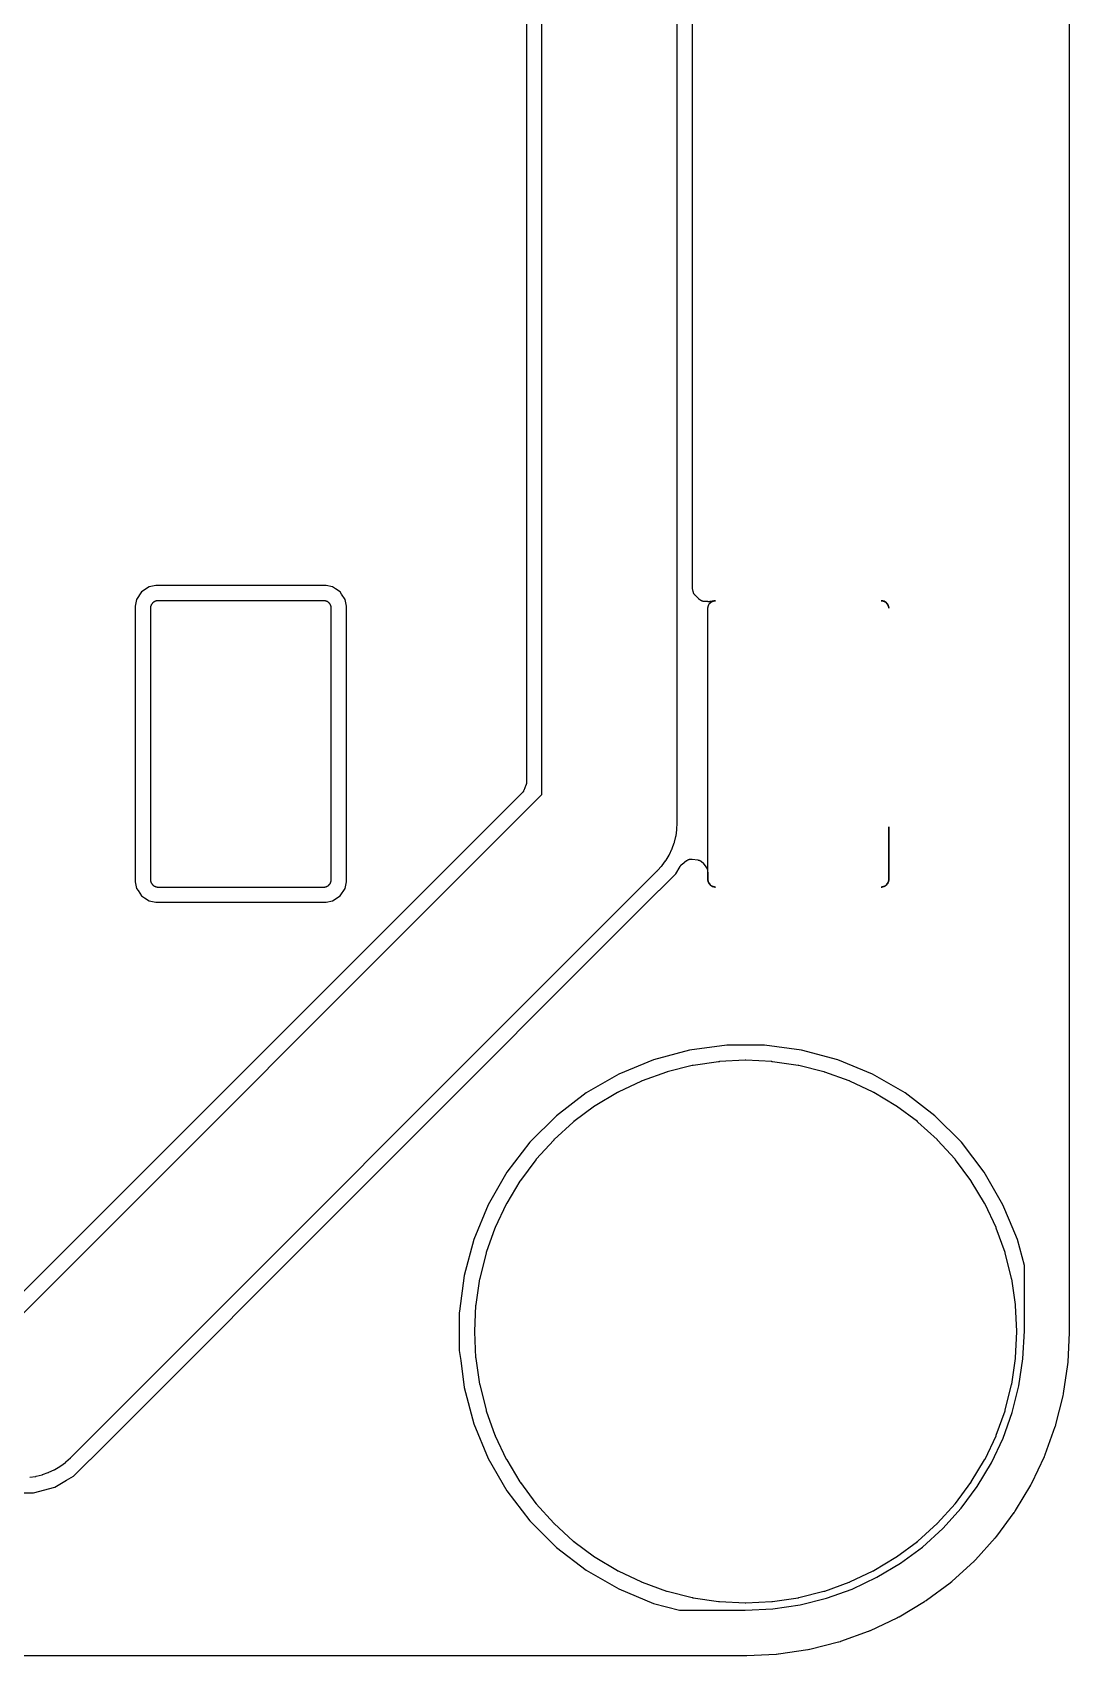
# Model space of a CAD drawing. Header units: metres. Extents: x 95.8 to 136.2, y -96.2 to -61.8.
# Drawn here: x 129.27 to 136.15, y -96.15 to -85.38 of the extents above; entities that cross this region are included whole.
import ezdxf

# ---------------------------------------------------------------- set-up
doc = ezdxf.new("R2010")
doc.units = ezdxf.units.M

msp = doc.modelspace()

# ---------------------------------------------------------------- linework, layer by layer
for points in [[(98, -96.15), (134, -96.15), (134.001, -96.15), (134.002, -96.15), (134.004, -96.15), (134.005, -96.15), (134.006, -96.15), (134.007, -96.15), (134.203, -96.14), (134.205, -96.14), (134.206, -96.14), (134.216, -96.139), (134.217, -96.139), (134.218, -96.139), (134.412, -96.11), (134.413, -96.11), (134.415, -96.11), (134.424, -96.108), (134.425, -96.107), (134.427, -96.107), (134.617, -96.059), (134.618, -96.059), (134.619, -96.059), (134.629, -96.056), (134.63, -96.056), (134.631, -96.055), (134.631, -96.055), (134.816, -95.989), (134.817, -95.989), (134.818, -95.988), (134.827, -95.984), (134.828, -95.984), (134.83, -95.983), (135.007, -95.899), (135.008, -95.899), (135.009, -95.898), (135.018, -95.894), (135.019, -95.893), (135.02, -95.893), (135.188, -95.792), (135.189, -95.791), (135.19, -95.79), (135.199, -95.785), (135.2, -95.784), (135.201, -95.783), (135.358, -95.667), (135.359, -95.666), (135.36, -95.665), (135.368, -95.659), (135.369, -95.658), (135.37, -95.657), (135.515, -95.525), (135.516, -95.525), (135.517, -95.524), (135.524, -95.517), (135.525, -95.516), (135.525, -95.515), (135.657, -95.37), (135.658, -95.369), (135.659, -95.368), (135.665, -95.36), (135.666, -95.359), (135.667, -95.358), (135.783, -95.201), (135.784, -95.2), (135.785, -95.199), (135.79, -95.19), (135.791, -95.189), (135.792, -95.188), (135.893, -95.02), (135.893, -95.019), (135.894, -95.018), (135.898, -95.009), (135.899, -95.008), (135.899, -95.007), (135.899, -95.007), (135.983, -94.83), (135.984, -94.828), (135.984, -94.827), (135.988, -94.818), (135.989, -94.817), (135.989, -94.816), (136.055, -94.631), (136.056, -94.63), (136.056, -94.629), (136.059, -94.619), (136.059, -94.618), (136.059, -94.617), (136.107, -94.427), (136.107, -94.425), (136.108, -94.424), (136.11, -94.415), (136.11, -94.414), (136.11, -94.413), (136.11, -94.412), (136.11, -94.412), (136.139, -94.218), (136.139, -94.217), (136.139, -94.216), (136.14, -94.206), (136.14, -94.205), (136.14, -94.203), (136.15, -94.007), (136.15, -94.006), (136.15, -94.005), (136.15, -94.004), (136.15, -94.002), (136.15, -94.001), (136.15, -94), (136.15, -64)], [(132.646, -82.296), (132.646, -90.438), (129.015, -94.069), (121.969, -94.069)], [(132.545, -82.379), (132.545, -90.355), (132.545, -90.357), (132.545, -90.358), (132.545, -90.359), (132.545, -90.36), (132.545, -90.362), (132.545, -90.363), (132.545, -90.364), (132.545, -90.365), (132.544, -90.366), (132.544, -90.368), (132.544, -90.369), (132.543, -90.37), (132.543, -90.371), (132.543, -90.372), (132.542, -90.373), (132.542, -90.375), (132.527, -90.409), (132.527, -90.41), (132.526, -90.411), (132.526, -90.413), (132.525, -90.414), (132.525, -90.415), (132.524, -90.416), (132.523, -90.417), (132.523, -90.418), (132.522, -90.419), (132.521, -90.42), (132.521, -90.421), (132.52, -90.422), (132.519, -90.423), (132.518, -90.424), (132.517, -90.425), (132.517, -90.425), (129.203, -93.739)], [(129.248, -94.967), (129.287, -94.961), (129.288, -94.961), (129.289, -94.961), (129.29, -94.96), (129.292, -94.96), (129.33, -94.95), (129.331, -94.95), (129.332, -94.95), (129.333, -94.949), (129.334, -94.949), (129.371, -94.936), (129.373, -94.935), (129.374, -94.935), (129.375, -94.934), (129.376, -94.934), (129.411, -94.917), (129.413, -94.917), (129.414, -94.916), (129.415, -94.915), (129.416, -94.915), (129.449, -94.895), (129.451, -94.894), (129.452, -94.893), (129.453, -94.893), (129.454, -94.892), (129.485, -94.869), (129.486, -94.868), (129.487, -94.867), (129.488, -94.866), (129.489, -94.865), (129.518, -94.839), (129.519, -94.838), (129.52, -94.837), (133.414, -90.943), (133.415, -90.942), (133.416, -90.941), (133.442, -90.912), (133.443, -90.911), (133.444, -90.91), (133.445, -90.909), (133.446, -90.908), (133.469, -90.877), (133.47, -90.876), (133.47, -90.875), (133.471, -90.874), (133.472, -90.872), (133.492, -90.839), (133.492, -90.838), (133.493, -90.837), (133.494, -90.836), (133.494, -90.834), (133.511, -90.799), (133.511, -90.798), (133.512, -90.797), (133.512, -90.796), (133.513, -90.794), (133.526, -90.757), (133.526, -90.756), (133.527, -90.755), (133.527, -90.754), (133.527, -90.753), (133.537, -90.715), (133.537, -90.713), (133.538, -90.712), (133.538, -90.711), (133.538, -90.71), (133.544, -90.671), (133.544, -90.67), (133.544, -90.669), (133.544, -90.667), (133.544, -90.666), (133.546, -90.627), (133.546, -90.626), (133.546, -90.624), (133.546, -82.482)], [(129.119, -95.07), (129.274, -95.07), (129.414, -95.032), (129.492, -94.987), (129.539, -94.96), (129.647, -94.852), (129.647, -94.852), (129.651, -94.848), (129.651, -94.848), (133.425, -91.074), (133.429, -91.07), (133.537, -90.962), (133.565, -90.913), (133.566, -90.912), (133.567, -90.911), (133.567, -90.91), (133.568, -90.909), (133.569, -90.908), (133.569, -90.907), (133.57, -90.906), (133.571, -90.905), (133.572, -90.904), (133.573, -90.903), (133.574, -90.902), (133.574, -90.901), (133.575, -90.9), (133.576, -90.9), (133.577, -90.899), (133.578, -90.898), (133.608, -90.875), (133.609, -90.874), (133.61, -90.874), (133.611, -90.873), (133.612, -90.872), (133.613, -90.872), (133.614, -90.871), (133.615, -90.871), (133.616, -90.87), (133.617, -90.869), (133.618, -90.869), (133.62, -90.868), (133.621, -90.868), (133.622, -90.868), (133.623, -90.867), (133.624, -90.867), (133.625, -90.867), (133.627, -90.866), (133.628, -90.866), (133.629, -90.866), (133.63, -90.865), (133.631, -90.865), (133.633, -90.865), (133.634, -90.865), (133.635, -90.865), (133.636, -90.865), (133.637, -90.865), (133.639, -90.865), (133.64, -90.865), (133.641, -90.865), (133.642, -90.865), (133.644, -90.865), (133.645, -90.865), (133.682, -90.87), (133.683, -90.87), (133.684, -90.871), (133.686, -90.871), (133.687, -90.871), (133.688, -90.871), (133.689, -90.872), (133.69, -90.872), (133.692, -90.872), (133.693, -90.873), (133.694, -90.873), (133.695, -90.874), (133.696, -90.874), (133.697, -90.875), (133.698, -90.875), (133.699, -90.876), (133.7, -90.876), (133.702, -90.877), (133.703, -90.878), (133.704, -90.878), (133.705, -90.879), (133.706, -90.88), (133.707, -90.881), (133.708, -90.881), (133.708, -90.882), (133.709, -90.883), (133.71, -90.884), (133.711, -90.885), (133.712, -90.886), (133.713, -90.886), (133.714, -90.887), (133.714, -90.888), (133.715, -90.889), (133.738, -90.919), (133.739, -90.92), (133.739, -90.921), (133.74, -90.922), (133.741, -90.923), (133.741, -90.924), (133.742, -90.925), (133.743, -90.926), (133.743, -90.927), (133.744, -90.929), (133.744, -90.93), (133.745, -90.931), (133.745, -90.932), (133.746, -90.933), (133.746, -90.934), (133.746, -90.936), (133.747, -90.937), (133.747, -90.938), (133.747, -90.939), (133.748, -90.94), (133.748, -90.942), (133.748, -90.943), (133.75, -90.956), (133.75, -90.957), (133.75, -90.958), (133.75, -90.96), (133.75, -90.961), (133.75, -90.962), (133.75, -91.005), (133.751, -91.01), (133.751, -91.009), (133.751, -91.007), (133.75, -91.006), (133.75, -91.005), (133.75, -91.004), (133.75, -91.002), (133.75, -91.001), (133.75, -91), (133.75, -89.2), (133.75, -89.199), (133.75, -89.198), (133.75, -89.196), (133.75, -89.195), (133.75, -89.194), (133.751, -89.193), (133.751, -89.191), (133.751, -89.19), (133.751, -89.189), (133.751, -89.188), (133.752, -89.187), (133.752, -89.185), (133.753, -89.184), (133.753, -89.183), (133.753, -89.182), (133.754, -89.181), (133.754, -89.18), (133.755, -89.179), (133.755, -89.178), (133.756, -89.176), (133.756, -89.175), (133.757, -89.174), (133.758, -89.173), (133.758, -89.172), (133.759, -89.171), (133.76, -89.17), (133.761, -89.169), (133.761, -89.168), (133.762, -89.167), (133.763, -89.166), (133.764, -89.166), (133.765, -89.165), (133.766, -89.164), (133.766, -89.163), (133.767, -89.162), (133.768, -89.161), (133.769, -89.161), (133.77, -89.16), (133.771, -89.159), (133.772, -89.158), (133.773, -89.158), (133.774, -89.157), (133.775, -89.157), (133.776, -89.156), (133.778, -89.155), (133.779, -89.155), (133.78, -89.154), (133.781, -89.154), (133.782, -89.153), (133.783, -89.153), (133.784, -89.153), (133.785, -89.152), (133.787, -89.152), (133.788, -89.151), (133.789, -89.151), (133.79, -89.151), (133.766, -89.156), (133.765, -89.156), (133.764, -89.156), (133.762, -89.156), (133.761, -89.157), (133.76, -89.157), (133.759, -89.157), (133.757, -89.157), (133.756, -89.157), (133.755, -89.157), (133.754, -89.157), (133.753, -89.157), (133.751, -89.157), (133.75, -89.156), (133.749, -89.156), (133.748, -89.156), (133.746, -89.156), (133.745, -89.156), (133.744, -89.155), (133.743, -89.155), (133.742, -89.155), (133.741, -89.154), (133.727, -89.154), (133.726, -89.154), (133.724, -89.154), (133.723, -89.154), (133.722, -89.154), (133.721, -89.154), (133.719, -89.154), (133.718, -89.154), (133.717, -89.153), (133.716, -89.153), (133.715, -89.153), (133.713, -89.153), (133.712, -89.152), (133.711, -89.152), (133.71, -89.152), (133.709, -89.151), (133.708, -89.151), (133.706, -89.15), (133.705, -89.15), (133.704, -89.149), (133.703, -89.149), (133.702, -89.148), (133.701, -89.147), (133.7, -89.147), (133.699, -89.146), (133.698, -89.145), (133.697, -89.145), (133.696, -89.144), (133.695, -89.143), (133.694, -89.142), (133.693, -89.141), (133.692, -89.141), (133.691, -89.14), (133.665, -89.113), (133.664, -89.112), (133.663, -89.111), (133.662, -89.111), (133.662, -89.11), (133.661, -89.109), (133.66, -89.108), (133.659, -89.107), (133.659, -89.106), (133.658, -89.105), (133.657, -89.104), (133.657, -89.103), (133.656, -89.101), (133.656, -89.1), (133.655, -89.099), (133.655, -89.098), (133.654, -89.097), (133.654, -89.096), (133.653, -89.095), (133.653, -89.094), (133.652, -89.092), (133.652, -89.091), (133.652, -89.09), (133.651, -89.089), (133.651, -89.088), (133.647, -89.069), (133.647, -89.068), (133.647, -89.067), (133.647, -89.065), (133.647, -89.064), (133.647, -89.063), (133.647, -89.062), (133.647, -89.06), (133.647, -89.059), (133.647, -85.044)], [(129.949, -89.185), (129.949, -91.015), (129.958, -91.059), (129.967, -91.072), (129.991, -91.109), (130.01, -91.121), (130.041, -91.142), (130.085, -91.151), (131.215, -91.151), (131.259, -91.142), (131.309, -91.109), (131.342, -91.059), (131.351, -91.015), (131.351, -89.185), (131.342, -89.141), (131.318, -89.106), (131.309, -89.091), (131.277, -89.07), (131.259, -89.058), (131.215, -89.049), (130.085, -89.049), (130.041, -89.058), (129.991, -89.091), (129.958, -89.141), (129.949, -89.185)], [(130.1, -91.05), (131.2, -91.05), (131.201, -91.05), (131.202, -91.05), (131.204, -91.05), (131.205, -91.05), (131.206, -91.05), (131.207, -91.049), (131.209, -91.049), (131.21, -91.049), (131.211, -91.049), (131.212, -91.049), (131.213, -91.048), (131.215, -91.048), (131.216, -91.047), (131.217, -91.047), (131.218, -91.047), (131.219, -91.046), (131.22, -91.046), (131.221, -91.045), (131.222, -91.045), (131.224, -91.044), (131.225, -91.044), (131.226, -91.043), (131.227, -91.042), (131.228, -91.042), (131.229, -91.041), (131.23, -91.04), (131.231, -91.039), (131.232, -91.039), (131.233, -91.038), (131.234, -91.037), (131.234, -91.036), (131.235, -91.035), (131.236, -91.034), (131.237, -91.034), (131.238, -91.033), (131.239, -91.032), (131.239, -91.031), (131.24, -91.03), (131.241, -91.029), (131.242, -91.028), (131.242, -91.027), (131.243, -91.026), (131.244, -91.025), (131.244, -91.024), (131.245, -91.022), (131.245, -91.021), (131.246, -91.02), (131.246, -91.019), (131.247, -91.018), (131.247, -91.017), (131.247, -91.016), (131.248, -91.015), (131.248, -91.013), (131.249, -91.012), (131.249, -91.011), (131.249, -91.01), (131.249, -91.009), (131.249, -91.007), (131.25, -91.006), (131.25, -91.005), (131.25, -91.004), (131.25, -91.002), (131.25, -91.001), (131.25, -91), (131.25, -89.2), (131.25, -89.199), (131.25, -89.198), (131.25, -89.196), (131.25, -89.195), (131.25, -89.194), (131.249, -89.193), (131.249, -89.191), (131.249, -89.19), (131.249, -89.189), (131.249, -89.188), (131.248, -89.187), (131.248, -89.185), (131.247, -89.184), (131.247, -89.183), (131.247, -89.182), (131.246, -89.181), (131.246, -89.18), (131.245, -89.179), (131.245, -89.178), (131.244, -89.176), (131.244, -89.175), (131.243, -89.174), (131.242, -89.173), (131.242, -89.172), (131.241, -89.171), (131.24, -89.17), (131.239, -89.169), (131.239, -89.168), (131.238, -89.167), (131.237, -89.166), (131.236, -89.166), (131.235, -89.165), (131.234, -89.164), (131.234, -89.163), (131.233, -89.162), (131.232, -89.161), (131.231, -89.161), (131.23, -89.16), (131.229, -89.159), (131.228, -89.158), (131.227, -89.158), (131.226, -89.157), (131.225, -89.157), (131.224, -89.156), (131.222, -89.155), (131.221, -89.155), (131.22, -89.154), (131.219, -89.154), (131.218, -89.153), (131.217, -89.153), (131.216, -89.153), (131.215, -89.152), (131.213, -89.152), (131.212, -89.151), (131.211, -89.151), (131.21, -89.151), (131.209, -89.151), (131.207, -89.151), (131.206, -89.15), (131.205, -89.15), (131.204, -89.15), (131.202, -89.15), (131.201, -89.15), (131.2, -89.15), (130.1, -89.15), (130.099, -89.15), (130.098, -89.15), (130.096, -89.15), (130.095, -89.15), (130.094, -89.15), (130.093, -89.151), (130.091, -89.151), (130.09, -89.151), (130.089, -89.151), (130.088, -89.151), (130.087, -89.152), (130.085, -89.152), (130.084, -89.153), (130.083, -89.153), (130.082, -89.153), (130.081, -89.154), (130.08, -89.154), (130.079, -89.155), (130.078, -89.155), (130.076, -89.156), (130.075, -89.157), (130.074, -89.157), (130.073, -89.158), (130.072, -89.158), (130.071, -89.159), (130.07, -89.16), (130.069, -89.161), (130.068, -89.161), (130.067, -89.162), (130.066, -89.163), (130.066, -89.164), (130.065, -89.165), (130.064, -89.166), (130.063, -89.166), (130.062, -89.167), (130.061, -89.168), (130.061, -89.169), (130.06, -89.17), (130.059, -89.171), (130.058, -89.172), (130.058, -89.173), (130.057, -89.174), (130.056, -89.175), (130.056, -89.176), (130.055, -89.178), (130.055, -89.179), (130.054, -89.18), (130.054, -89.181), (130.053, -89.182), (130.053, -89.183), (130.053, -89.184), (130.052, -89.185), (130.052, -89.187), (130.051, -89.188), (130.051, -89.189), (130.051, -89.19), (130.051, -89.191), (130.051, -89.193), (130.05, -89.194), (130.05, -89.195), (130.05, -89.196), (130.05, -89.198), (130.05, -89.199), (130.05, -89.2), (130.05, -91), (130.05, -91.001), (130.05, -91.002), (130.05, -91.004), (130.05, -91.005), (130.05, -91.006), (130.051, -91.007), (130.051, -91.009), (130.051, -91.01), (130.051, -91.011), (130.051, -91.012), (130.052, -91.013), (130.052, -91.015), (130.053, -91.016), (130.053, -91.017), (130.053, -91.018), (130.054, -91.019), (130.054, -91.02), (130.055, -91.021), (130.055, -91.022), (130.056, -91.024), (130.056, -91.025), (130.057, -91.026), (130.058, -91.027), (130.058, -91.028), (130.059, -91.029), (130.06, -91.03), (130.061, -91.031), (130.061, -91.032), (130.062, -91.033), (130.063, -91.034), (130.064, -91.034), (130.065, -91.035), (130.066, -91.036), (130.066, -91.037), (130.067, -91.038), (130.068, -91.039), (130.069, -91.039), (130.07, -91.04), (130.071, -91.041), (130.072, -91.042), (130.073, -91.042), (130.074, -91.043), (130.075, -91.044), (130.076, -91.044), (130.078, -91.045), (130.079, -91.045), (130.08, -91.046), (130.081, -91.046), (130.082, -91.047), (130.083, -91.047), (130.084, -91.047), (130.085, -91.048), (130.087, -91.048), (130.088, -91.049), (130.089, -91.049), (130.09, -91.049), (130.091, -91.049), (130.093, -91.049), (130.094, -91.05), (130.095, -91.05), (130.096, -91.05), (130.098, -91.05), (130.099, -91.05), (130.1, -91.05)], [(133.79, -89.151), (133.791, -89.151), (133.793, -89.151), (133.794, -89.15), (133.795, -89.15), (133.796, -89.15), (133.798, -89.15), (133.799, -89.15), (133.8, -89.15), (133.8, -89.15), (133.795, -89.15), (133.79, -89.151)], [(134.9, -89.15), (134.9, -89.15), (134.901, -89.15), (134.902, -89.15), (134.904, -89.15), (134.905, -89.15), (134.906, -89.15), (134.907, -89.151), (134.909, -89.151), (134.91, -89.151), (134.905, -89.15), (134.9, -89.15), (134.9, -89.15)], [(134.91, -89.151), (134.911, -89.151), (134.912, -89.151), (134.913, -89.152), (134.915, -89.152), (134.916, -89.153), (134.917, -89.153), (134.918, -89.153), (134.919, -89.154), (134.92, -89.154), (134.921, -89.155), (134.922, -89.155), (134.924, -89.156), (134.925, -89.157), (134.926, -89.157), (134.927, -89.158), (134.928, -89.158), (134.929, -89.159), (134.93, -89.16), (134.931, -89.161), (134.932, -89.161), (134.933, -89.162), (134.934, -89.163), (134.934, -89.164), (134.935, -89.165), (134.936, -89.166), (134.937, -89.166), (134.938, -89.167), (134.939, -89.168), (134.939, -89.169), (134.94, -89.17), (134.941, -89.171), (134.942, -89.172), (134.942, -89.173), (134.943, -89.174), (134.944, -89.175), (134.944, -89.176), (134.945, -89.178), (134.945, -89.179), (134.946, -89.18), (134.946, -89.181), (134.947, -89.182), (134.947, -89.183), (134.947, -89.184), (134.948, -89.185), (134.948, -89.187), (134.949, -89.188), (134.949, -89.189), (134.949, -89.19), (134.947, -89.18), (134.936, -89.164), (134.92, -89.153), (134.91, -89.151)], [(134.949, -89.19), (134.949, -89.191), (134.949, -89.193), (134.95, -89.194), (134.95, -89.195), (134.95, -89.196), (134.95, -89.198), (134.95, -89.199), (134.95, -89.2), (134.95, -89.195), (134.949, -89.19)], [(134.949, -91.01), (134.95, -91.005), (134.95, -90.65), (134.95, -90.65), (134.95, -91), (134.95, -91.001), (134.95, -91.002), (134.95, -91.004), (134.95, -91.005), (134.95, -91.006), (134.949, -91.007), (134.949, -91.009), (134.949, -91.01)], [(133.751, -91.01), (133.753, -91.02), (133.764, -91.036), (133.78, -91.047), (133.79, -91.049), (133.789, -91.049), (133.788, -91.049), (133.787, -91.048), (133.785, -91.048), (133.784, -91.047), (133.783, -91.047), (133.782, -91.047), (133.781, -91.046), (133.78, -91.046), (133.779, -91.045), (133.778, -91.045), (133.776, -91.044), (133.775, -91.044), (133.774, -91.043), (133.773, -91.042), (133.772, -91.042), (133.771, -91.041), (133.77, -91.04), (133.769, -91.039), (133.768, -91.039), (133.767, -91.038), (133.766, -91.037), (133.766, -91.036), (133.765, -91.035), (133.764, -91.034), (133.763, -91.034), (133.762, -91.033), (133.761, -91.032), (133.761, -91.031), (133.76, -91.03), (133.759, -91.029), (133.758, -91.028), (133.758, -91.027), (133.757, -91.026), (133.756, -91.025), (133.756, -91.024), (133.755, -91.022), (133.755, -91.021), (133.754, -91.02), (133.754, -91.019), (133.753, -91.018), (133.753, -91.017), (133.753, -91.016), (133.752, -91.015), (133.752, -91.013), (133.751, -91.012), (133.751, -91.011), (133.751, -91.01)], [(134.928, -91.042), (134.936, -91.036), (134.947, -91.02), (134.949, -91.01), (134.949, -91.011), (134.949, -91.012), (134.948, -91.013), (134.948, -91.015), (134.947, -91.016), (134.947, -91.017), (134.947, -91.018), (134.946, -91.019), (134.946, -91.02), (134.945, -91.021), (134.945, -91.022), (134.944, -91.024), (134.944, -91.025), (134.943, -91.026), (134.942, -91.027), (134.942, -91.028), (134.941, -91.029), (134.94, -91.03), (134.939, -91.031), (134.939, -91.032), (134.938, -91.033), (134.937, -91.034), (134.936, -91.034), (134.935, -91.035), (134.934, -91.036), (134.934, -91.037), (134.933, -91.038), (134.932, -91.039), (134.931, -91.039), (134.93, -91.04), (134.929, -91.041), (134.928, -91.042)], [(133.79, -91.049), (133.795, -91.05), (133.8, -91.05), (133.799, -91.05), (133.798, -91.05), (133.796, -91.05), (133.795, -91.05), (133.794, -91.05), (133.793, -91.049), (133.791, -91.049), (133.79, -91.049)], [(134.9, -91.05), (134.905, -91.05), (134.91, -91.049), (134.909, -91.049), (134.907, -91.049), (134.906, -91.05), (134.905, -91.05), (134.904, -91.05), (134.902, -91.05), (134.901, -91.05), (134.9, -91.05)], [(134.91, -91.049), (134.92, -91.047), (134.928, -91.042), (134.927, -91.042), (134.926, -91.043), (134.925, -91.044), (134.924, -91.044), (134.922, -91.045), (134.921, -91.045), (134.92, -91.046), (134.919, -91.046), (134.918, -91.047), (134.917, -91.047), (134.916, -91.047), (134.915, -91.048), (134.913, -91.048), (134.912, -91.049), (134.911, -91.049), (134.91, -91.049)], [(132.099, -94.125), (132.109, -94.193), (132.132, -94.372), (132.196, -94.612), (132.292, -94.842), (132.416, -95.058), (132.568, -95.256), (132.744, -95.432), (132.942, -95.584), (133.158, -95.708), (133.388, -95.804), (133.561, -95.85), (133.996, -95.85), (134.181, -95.841), (134.361, -95.814), (134.537, -95.77), (134.708, -95.709), (134.872, -95.631), (135.028, -95.538), (135.173, -95.43), (135.308, -95.308), (135.43, -95.173), (135.538, -95.028), (135.631, -94.872), (135.709, -94.708), (135.77, -94.537), (135.814, -94.361), (135.841, -94.181), (135.85, -93.996), (135.85, -93.561), (135.804, -93.388), (135.752, -93.262), (135.708, -93.158), (135.584, -92.942), (135.432, -92.744), (135.256, -92.568), (135.058, -92.416), (134.842, -92.292), (134.612, -92.196), (134.372, -92.132), (134.125, -92.099), (133.875, -92.099), (133.628, -92.132), (133.388, -92.196), (133.158, -92.292), (132.942, -92.416), (132.744, -92.568), (132.568, -92.744), (132.416, -92.942), (132.292, -93.158), (132.196, -93.388), (132.132, -93.628), (132.101, -93.865), (132.099, -93.875), (132.099, -94.125)], [(132.209, -94.179), (132.234, -94.349), (132.234, -94.35), (132.235, -94.351), (132.235, -94.352), (132.235, -94.354), (132.277, -94.52), (132.277, -94.521), (132.278, -94.523), (132.278, -94.524), (132.278, -94.525), (132.336, -94.687), (132.337, -94.688), (132.337, -94.689), (132.338, -94.69), (132.338, -94.691), (132.411, -94.846), (132.412, -94.847), (132.413, -94.849), (132.413, -94.85), (132.414, -94.851), (132.502, -94.998), (132.503, -94.999), (132.503, -95), (132.504, -95.001), (132.505, -95.002), (132.607, -95.14), (132.608, -95.141), (132.609, -95.142), (132.609, -95.143), (132.61, -95.144), (132.726, -95.271), (132.726, -95.272), (132.727, -95.273), (132.728, -95.274), (132.729, -95.274), (132.856, -95.39), (132.857, -95.391), (132.858, -95.391), (132.859, -95.392), (132.86, -95.393), (132.998, -95.495), (132.999, -95.496), (133, -95.497), (133.001, -95.497), (133.002, -95.498), (133.149, -95.586), (133.15, -95.587), (133.151, -95.587), (133.153, -95.588), (133.154, -95.589), (133.309, -95.662), (133.31, -95.662), (133.311, -95.663), (133.312, -95.663), (133.313, -95.664), (133.475, -95.722), (133.476, -95.722), (133.477, -95.722), (133.479, -95.723), (133.48, -95.723), (133.646, -95.765), (133.648, -95.765), (133.649, -95.765), (133.65, -95.766), (133.651, -95.766), (133.821, -95.791), (133.822, -95.791), (133.824, -95.791), (133.825, -95.791), (133.826, -95.792), (133.998, -95.8), (133.999, -95.8), (134, -95.8), (134.001, -95.8), (134.002, -95.8), (134.174, -95.792), (134.175, -95.791), (134.176, -95.791), (134.178, -95.791), (134.179, -95.791), (134.349, -95.766), (134.35, -95.766), (134.351, -95.765), (134.352, -95.765), (134.354, -95.765), (134.52, -95.723), (134.521, -95.723), (134.523, -95.722), (134.524, -95.722), (134.525, -95.722), (134.687, -95.664), (134.688, -95.663), (134.689, -95.663), (134.69, -95.662), (134.691, -95.662), (134.846, -95.589), (134.847, -95.588), (134.849, -95.587), (134.85, -95.587), (134.851, -95.586), (134.998, -95.498), (134.999, -95.497), (135, -95.497), (135.001, -95.496), (135.002, -95.495), (135.14, -95.393), (135.141, -95.392), (135.142, -95.391), (135.143, -95.391), (135.144, -95.39), (135.271, -95.274), (135.272, -95.274), (135.273, -95.273), (135.274, -95.272), (135.274, -95.271), (135.39, -95.144), (135.391, -95.143), (135.391, -95.142), (135.392, -95.141), (135.393, -95.14), (135.495, -95.002), (135.496, -95.001), (135.497, -95), (135.497, -94.999), (135.498, -94.998), (135.586, -94.851), (135.587, -94.85), (135.587, -94.849), (135.588, -94.847), (135.589, -94.846), (135.662, -94.691), (135.662, -94.69), (135.663, -94.689), (135.663, -94.688), (135.664, -94.687), (135.722, -94.525), (135.722, -94.524), (135.722, -94.523), (135.723, -94.521), (135.723, -94.52), (135.765, -94.354), (135.765, -94.352), (135.765, -94.351), (135.766, -94.35), (135.766, -94.349), (135.791, -94.179), (135.791, -94.178), (135.791, -94.176), (135.791, -94.175), (135.792, -94.174), (135.8, -94.002), (135.8, -94.001), (135.8, -94), (135.8, -93.999), (135.8, -93.998), (135.792, -93.826), (135.791, -93.825), (135.791, -93.824), (135.791, -93.822), (135.791, -93.821), (135.766, -93.651), (135.766, -93.65), (135.765, -93.649), (135.765, -93.648), (135.765, -93.646), (135.723, -93.48), (135.723, -93.479), (135.722, -93.477), (135.722, -93.476), (135.722, -93.475), (135.664, -93.313), (135.663, -93.312), (135.663, -93.311), (135.662, -93.31), (135.662, -93.309), (135.589, -93.154), (135.588, -93.153), (135.587, -93.151), (135.587, -93.15), (135.586, -93.149), (135.498, -93.002), (135.497, -93.001), (135.497, -93), (135.496, -92.999), (135.495, -92.998), (135.393, -92.86), (135.392, -92.859), (135.391, -92.858), (135.391, -92.857), (135.39, -92.856), (135.274, -92.729), (135.274, -92.728), (135.273, -92.727), (135.272, -92.726), (135.271, -92.726), (135.144, -92.61), (135.143, -92.609), (135.142, -92.609), (135.141, -92.608), (135.14, -92.607), (135.002, -92.505), (135.001, -92.504), (135, -92.503), (134.999, -92.503), (134.998, -92.502), (134.851, -92.414), (134.85, -92.413), (134.849, -92.413), (134.847, -92.412), (134.846, -92.411), (134.691, -92.338), (134.69, -92.338), (134.689, -92.337), (134.688, -92.337), (134.687, -92.336), (134.525, -92.278), (134.524, -92.278), (134.523, -92.278), (134.521, -92.277), (134.52, -92.277), (134.354, -92.235), (134.352, -92.235), (134.351, -92.235), (134.35, -92.234), (134.349, -92.234), (134.179, -92.209), (134.178, -92.209), (134.176, -92.209), (134.175, -92.209), (134.174, -92.208), (134.002, -92.2), (134.001, -92.2), (134, -92.2), (133.999, -92.2), (133.998, -92.2), (133.826, -92.208), (133.825, -92.209), (133.824, -92.209), (133.822, -92.209), (133.821, -92.209), (133.651, -92.234), (133.65, -92.234), (133.649, -92.235), (133.648, -92.235), (133.646, -92.235), (133.48, -92.277), (133.479, -92.277), (133.477, -92.278), (133.476, -92.278), (133.475, -92.278), (133.313, -92.336), (133.312, -92.337), (133.311, -92.337), (133.31, -92.338), (133.309, -92.338), (133.154, -92.411), (133.153, -92.412), (133.151, -92.413), (133.15, -92.413), (133.149, -92.414), (133.002, -92.502), (133.001, -92.503), (133, -92.503), (132.999, -92.504), (132.998, -92.505), (132.86, -92.607), (132.859, -92.608), (132.858, -92.609), (132.857, -92.609), (132.856, -92.61), (132.729, -92.726), (132.728, -92.726), (132.727, -92.727), (132.726, -92.728), (132.726, -92.729), (132.61, -92.856), (132.609, -92.857), (132.609, -92.858), (132.608, -92.859), (132.607, -92.86), (132.505, -92.998), (132.504, -92.999), (132.503, -93), (132.503, -93.001), (132.502, -93.002), (132.414, -93.149), (132.413, -93.15), (132.413, -93.151), (132.412, -93.153), (132.411, -93.154), (132.338, -93.309), (132.338, -93.31), (132.337, -93.311), (132.337, -93.312), (132.336, -93.313), (132.278, -93.475), (132.278, -93.476), (132.278, -93.477), (132.277, -93.479), (132.277, -93.48), (132.235, -93.646), (132.235, -93.648), (132.235, -93.649), (132.234, -93.65), (132.234, -93.651), (132.209, -93.821), (132.209, -93.822), (132.209, -93.824), (132.209, -93.825), (132.208, -93.826), (132.2, -93.998), (132.2, -93.999), (132.2, -94), (132.2, -94.001), (132.2, -94.002), (132.208, -94.174), (132.209, -94.175), (132.209, -94.176), (132.209, -94.178), (132.209, -94.179)]]:
    msp.add_lwpolyline(points)

doc.saveas('drawing.dxf')
